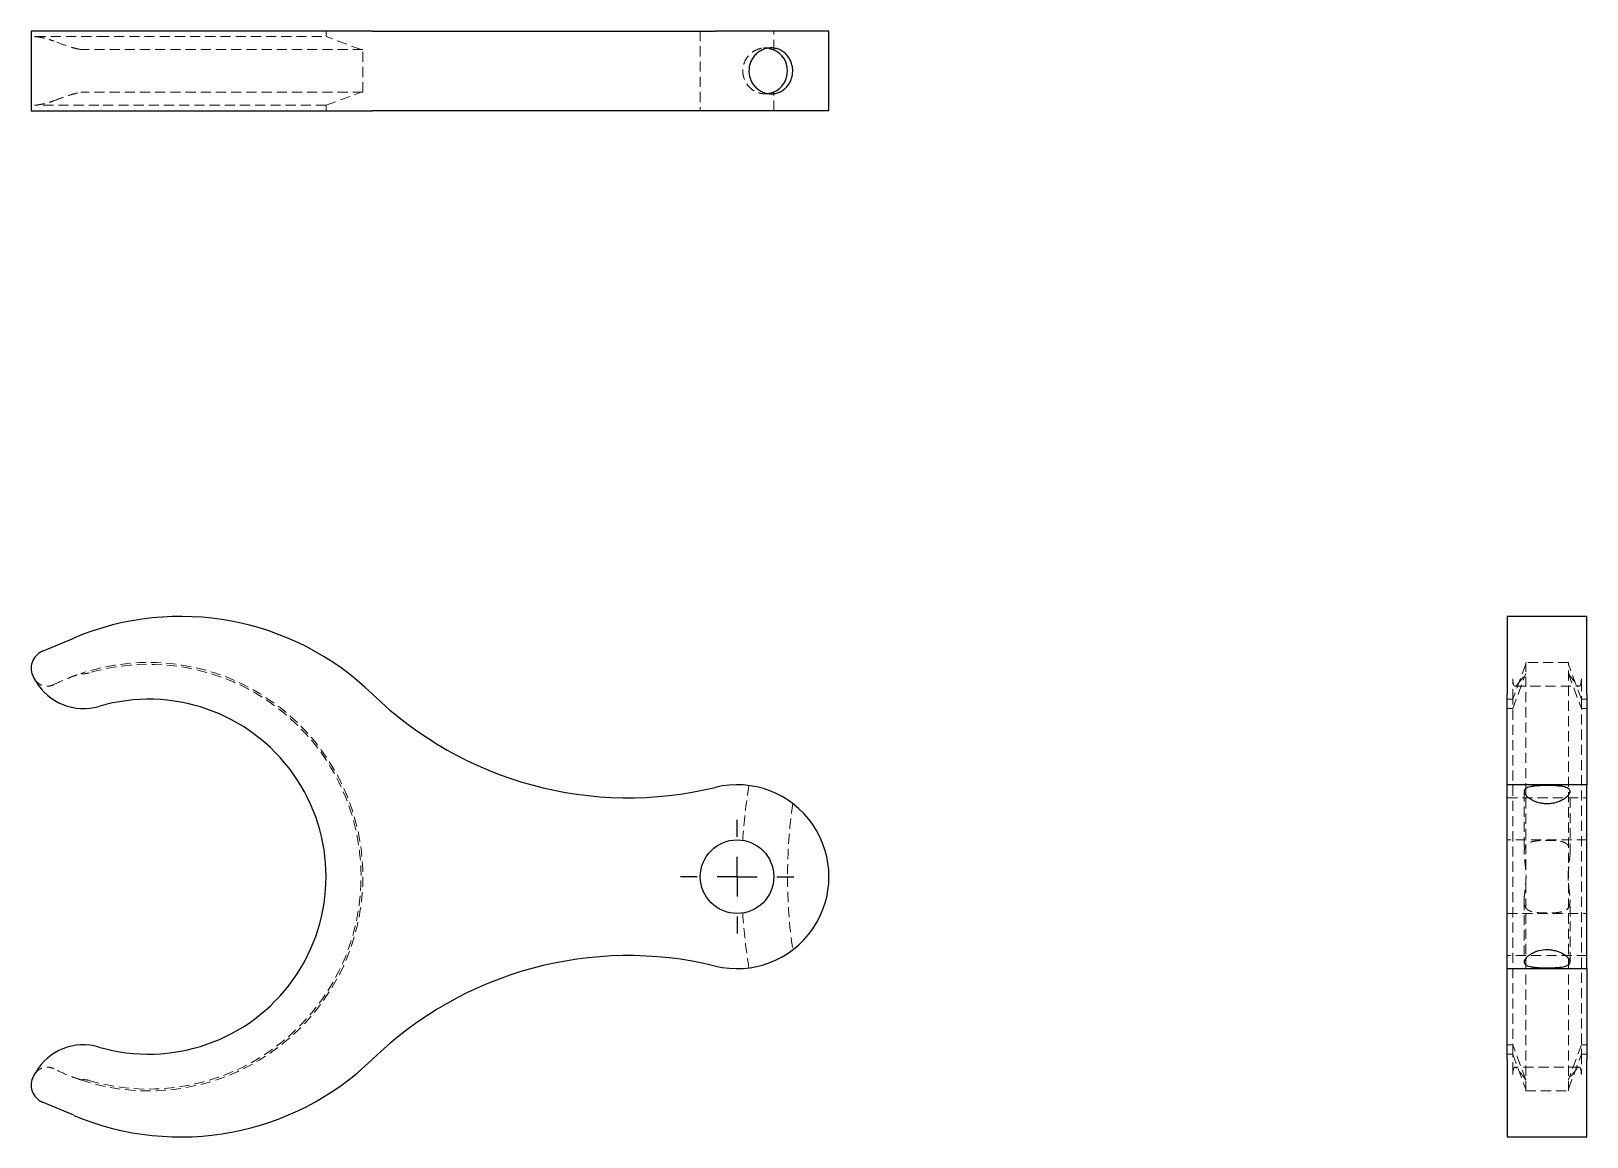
# Model space of a CAD drawing. Header units: millimetres. Extents: x 33 to 228, y 24 to 163.
import ezdxf

# ---------------------------------------------------------------- set-up
doc = ezdxf.new("R2010")
doc.units = ezdxf.units.MM
doc.linetypes.add('HIDDEN', pattern=[1.905, 1.27, -0.635])
doc.layers.add('10', color=7, linetype='Continuous')

# ---------------------------------------------------------------- blocks, each defined once
blk = doc.blocks.new('SW_CENTERMARKSYMBOL_0')
at = {"layer": '10', "color": 0}
for p, q in [((0, 5), (0, 7.11)), ((0, 0), (0, 2.5)), ((-5, 0), (-7.11, 0)), ((0, 0), (-2.5, 0)), ((0, 0), (0, -2.5)), ((0, 0), (2.5, 0)), ((5, 0), (7.11, 0)), ((0, -5), (0, -7.11))]:
    blk.add_line(p, q, dxfattribs=at)

msp = doc.modelspace()

# ---------------------------------------------------------------- linework, layer by layer
at = {"color": 7, "linetype": 'Continuous', "lineweight": 25}
for p, q in [((33, 162.99), (33, 153.01)), ((34.41, 162.99), (33, 162.99)), ((38.34, 162.99), (34.41, 162.99)), ((75.8, 162.99), (38.34, 162.99)), ((75.8, 162.99), (118.75, 162.99)), ((133, 162.99), (118.75, 162.99)), ((133, 153.01), (133, 162.99)), ((33, 153.01), (34.41, 153.01)), ((34.41, 153.01), (38.34, 153.01)), ((38.34, 153.01), (75.8, 153.01)), ((118.75, 153.01), (75.8, 153.01)), ((133, 153.01), (118.75, 153.01)), ((227.99, 89.61), (218.01, 89.61)), ((218.01, 89.61), (218.01, 79.88)), ((227.99, 79.88), (227.99, 89.61)), ((34.41, 85.26), (38.34, 86.91)), ((33.31, 81.98), (33.57, 81.53)), ((218.01, 68.52), (218.01, 79.88)), ((227.99, 79.88), (227.99, 68.52)), ((227.99, 68.52), (218.01, 68.52)), ((218.01, 45.48), (218.01, 68.52)), ((227.99, 45.48), (227.99, 68.52)), ((218.01, 45.48), (227.99, 45.48)), ((218.01, 34.12), (218.01, 45.48)), ((227.99, 45.48), (227.99, 34.12)), ((218.01, 34.12), (218.01, 24.39)), ((227.99, 24.39), (227.99, 34.12)), ((33.57, 32.47), (33.31, 32.02)), ((38.34, 27.09), (34.41, 28.74)), ((218.01, 24.39), (227.99, 24.39))]:
    msp.add_line(p, q, dxfattribs=at)
at = {"color": 7, "linetype": 'HIDDEN', "lineweight": 18}
for p, q in [((33, 162.99), (33, 153.01)), ((33.57, 162.3), (41.5, 162.3)), ((41.5, 162.3), (69.97, 162.3)), ((69.97, 162.3), (69.97, 162.99)), ((74.35, 160.68), (69.97, 162.3)), ((116.87, 162.99), (116.87, 153.01)), ((126.09, 160.64), (126.09, 162.99)), ((74.58, 160.68), (39.24, 160.68)), ((74.58, 155.32), (74.58, 160.68)), ((125.77, 160.88), (125, 160.88)), ((36.76, 154.6), (35.83, 154.26)), ((74.58, 155.32), (39.24, 155.32)), ((69.97, 153.7), (74.35, 155.32)), ((125, 155.12), (125.77, 155.12)), ((126.09, 153.01), (126.09, 155.36)), ((41.5, 153.7), (33.57, 153.7)), ((69.97, 153.7), (41.5, 153.7)), ((69.97, 153.01), (69.97, 153.7)), ((220.32, 57.92), (220.32, 83.85)), ((225.68, 83.85), (220.32, 83.85)), ((225.68, 30.15), (225.68, 83.85)), ((220.32, 83.62), (218.7, 79.24)), ((218.7, 78.07), (220.32, 82.45)), ((227.3, 79.24), (225.68, 83.62)), ((225.68, 82.45), (227.3, 78.07)), ((218.7, 79.24), (218.7, 81.53)), ((218.99, 80.87), (227.01, 80.87)), ((227.3, 81.53), (227.3, 79.24)), ((218.7, 79.24), (218.01, 79.24)), ((218.01, 78.07), (218.7, 78.07)), ((218.7, 34.76), (218.7, 79.24)), ((227.3, 79.24), (227.3, 34.76)), ((227.99, 79.24), (227.3, 79.24)), ((227.3, 78.07), (227.99, 78.07)), ((218.01, 66.89), (227.99, 66.89)), ((220.12, 67.69), (220.12, 59.91)), ((225.88, 59.9), (225.88, 67.69)), ((227.99, 61.61), (218.01, 61.61)), ((220.32, 30.15), (220.32, 56.19)), ((220.12, 54.09), (220.12, 46.32)), ((225.88, 46.31), (225.88, 54.09)), ((218.01, 52.39), (227.99, 52.39)), ((227.99, 47.11), (218.01, 47.11)), ((218.7, 35.93), (218.01, 35.93)), ((220.32, 31.55), (218.7, 35.93)), ((227.3, 35.93), (225.68, 31.55)), ((227.99, 35.93), (227.3, 35.93)), ((218.01, 34.76), (218.7, 34.76)), ((218.7, 32.47), (218.7, 34.76)), ((218.7, 34.76), (220.32, 30.38)), ((225.68, 30.38), (227.3, 34.76)), ((227.3, 34.76), (227.3, 32.47)), ((227.3, 34.76), (227.99, 34.76)), ((227.01, 33.13), (218.99, 33.13)), ((220.32, 30.15), (225.68, 30.15))]:
    msp.add_line(p, q, dxfattribs=at)
at = {"color": 7, "linetype": 'Continuous', "lineweight": 25}
msp.add_circle((121.48, 57), 4.61, dxfattribs=at)
for centre, radius, start, end in [((124.93, 158), 2.88, 293.5868, 66.4413), ((51.74, 55.05), 34.57, 45.9139, 112.8133), ((35.3, 83.13), 2.3, 112.8133, 210), ((39.56, 84.98), 6.91, 210, 286.2817), ((47.73, 57), 22.24, 253.7185, 106.2817), ((107.86, 112.98), 46.09, 225.9139, 283.6682), ((121.48, 57), 11.52, 256.3318, 103.6682), ((107.86, 1.02), 46.09, 76.3318, 134.0861), ((39.56, 29.02), 6.91, 73.7185, 149.9995), ((51.74, 58.95), 34.57, 247.1867, 314.0861), ((35.3, 30.87), 2.3, 149.9995, 247.1867)]:
    msp.add_arc(centre, radius, start, end, dxfattribs=at)
at = {"color": 7, "linetype": 'HIDDEN', "lineweight": 18}
for centre, radius, start, end in [((47.73, 57), 26.85, 251.5555, 108.4447), ((39.56, 84.98), 2.54, 262.7209, 286.2817), ((47.73, 57), 26.62, 253.7185, 106.2817), ((194.07, 57), 72.02, 170.8698, 176.3758), ((194.07, 57), 66.26, 172.0433, 180), ((194.07, 57), 66.26, 180, 187.9565), ((194.07, 57), 72.02, 183.621, 189.129), ((39.56, 29.02), 2.54, 73.7185, 97.2792)]:
    msp.add_arc(centre, radius, start, end, dxfattribs=at)
for points in [[(33.41, 162.3), (33.47, 162.3), (33.52, 162.3), (33.57, 162.3)], [(33.57, 153.7), (33.52, 153.7), (33.47, 153.7), (33.41, 153.7)], [(218.7, 81.53), (218.7, 81.62), (218.7, 81.71), (218.7, 81.8)], [(227.3, 81.8), (227.3, 81.71), (227.3, 81.62), (227.3, 81.53)], [(218.7, 32.2), (218.7, 32.29), (218.7, 32.38), (218.7, 32.47)], [(227.3, 32.47), (227.3, 32.38), (227.3, 32.29), (227.3, 32.2)]]:
    msp.add_open_spline(points, degree=3, dxfattribs=at)
for points, knots in [([(33.41, 162.3), (33.47, 162.3), (33.54, 162.29), (33.7, 162.28), (33.78, 162.27), (33.97, 162.24), (34.07, 162.22), (34.28, 162.18), (34.39, 162.16), (34.72, 162.09), (34.95, 162.03), (35.4, 161.9), (35.63, 161.82), (35.83, 161.74)], [0, 0, 0, 0, 0.125, 0.125, 0.25, 0.25, 0.375, 0.375, 0.5, 0.5, 0.75, 0.75, 1, 1, 1, 1]), ([(33.41, 162.3), (33.47, 162.3), (33.54, 162.29), (33.7, 162.28), (33.78, 162.27), (33.97, 162.24), (34.07, 162.22), (34.28, 162.18), (34.39, 162.16), (34.72, 162.09), (34.95, 162.03), (35.4, 161.9), (35.63, 161.82), (35.83, 161.74)], [0, 0, 0, 0, 0.125, 0.125, 0.25, 0.25, 0.375, 0.375, 0.5, 0.5, 0.75, 0.75, 1, 1, 1, 1]), ([(39.24, 160.68), (38.94, 160.74), (38.64, 160.8), (38.06, 160.96), (37.77, 161.05), (36.93, 161.33), (36.37, 161.53), (35.83, 161.74)], [0, 0, 0, 0, 0.25, 0.25, 0.5, 0.5, 1, 1, 1, 1]), ([(125.44, 155.16), (125.36, 155.15), (125.19, 155.12), (124.84, 155.12), (124.35, 155.18), (123.69, 155.41), (122.99, 155.94), (122.46, 156.68), (122.23, 157.4), (122.17, 158.17), (122.3, 158.96), (122.76, 159.81), (123.43, 160.43), (124.17, 160.78), (124.78, 160.89), (125.2, 160.88), (125.38, 160.85), (125.44, 160.84)], [0, 0, 0, 0, 0.041963, 0.090494, 0.140227, 0.221773, 0.303545, 0.380718, 0.461157, 0.499944, 0.584176, 0.668465, 0.750867, 0.828763, 0.907578, 0.965462, 1, 1, 1, 1]), ([(125.21, 160.87), (125.2, 160.87), (125.1, 160.89), (124.97, 160.89), (124.83, 160.88), (124.83, 160.87)], [0, 0, 0, 0, 0.083043, 0.986432, 1, 1, 1, 1]), ([(33.41, 153.7), (33.47, 153.7), (33.54, 153.71), (33.7, 153.72), (33.78, 153.73), (33.97, 153.76), (34.07, 153.78), (34.28, 153.82), (34.39, 153.84), (34.72, 153.91), (34.95, 153.97), (35.4, 154.1), (35.63, 154.18), (35.83, 154.26)], [0, 0, 0, 0, 0.125, 0.125, 0.25, 0.25, 0.375, 0.375, 0.5, 0.5, 0.75, 0.75, 1, 1, 1, 1]), ([(33.41, 153.7), (33.47, 153.7), (33.54, 153.71), (33.7, 153.72), (33.78, 153.73), (33.97, 153.76), (34.07, 153.78), (34.28, 153.82), (34.39, 153.84), (34.72, 153.91), (34.95, 153.97), (35.4, 154.1), (35.63, 154.18), (35.83, 154.26)], [0, 0, 0, 0, 0.125, 0.125, 0.25, 0.25, 0.375, 0.375, 0.5, 0.5, 0.75, 0.75, 1, 1, 1, 1]), ([(35.83, 154.26), (36.37, 154.47), (36.92, 154.67), (37.77, 154.95), (38.06, 155.04), (38.64, 155.19), (38.93, 155.26), (39.24, 155.32)], [0, 0, 0, 0, 0.5, 0.5, 0.75, 0.75, 1, 1, 1, 1]), ([(124.89, 155.12), (124.91, 155.12), (124.96, 155.12), (125.01, 155.12), (125.04, 155.12)], [0, 0, 0, 0, 0.277965, 1, 1, 1, 1]), ([(35.83, 81.07), (36.37, 81.33), (36.92, 81.58), (37.77, 81.93), (38.06, 82.05), (38.64, 82.26), (38.93, 82.37), (39.24, 82.47)], [0, 0, 0, 0, 0.5, 0.5, 0.75, 0.75, 1, 1, 1, 1]), ([(219.26, 81.07), (219.47, 81.33), (219.67, 81.58), (219.95, 81.93), (220.04, 82.05), (220.19, 82.26), (220.26, 82.37), (220.32, 82.47)], [0, 0, 0, 0, 0.5, 0.5, 0.75, 0.75, 1, 1, 1, 1]), ([(225.68, 82.47), (225.74, 82.37), (225.8, 82.26), (225.96, 82.05), (226.05, 81.94), (226.33, 81.59), (226.53, 81.33), (226.74, 81.07)], [0, 0, 0, 0, 0.25, 0.25, 0.5, 0.5, 1, 1, 1, 1]), ([(33.41, 81.8), (33.47, 81.69), (33.54, 81.6), (33.7, 81.42), (33.78, 81.34), (33.97, 81.19), (34.07, 81.13), (34.28, 81.02), (34.39, 80.98), (34.72, 80.88), (34.95, 80.86), (35.4, 80.9), (35.63, 80.97), (35.83, 81.07)], [0, 0, 0, 0, 0.125, 0.125, 0.25, 0.25, 0.375, 0.375, 0.5, 0.5, 0.75, 0.75, 1, 1, 1, 1]), ([(218.7, 81.8), (218.7, 81.69), (218.71, 81.6), (218.72, 81.42), (218.73, 81.34), (218.76, 81.19), (218.78, 81.13), (218.82, 81.02), (218.84, 80.98), (218.91, 80.88), (218.97, 80.86), (219.1, 80.9), (219.18, 80.97), (219.26, 81.07)], [0, 0, 0, 0, 0.125, 0.125, 0.25, 0.25, 0.375, 0.375, 0.5, 0.5, 0.75, 0.75, 1, 1, 1, 1]), ([(227.3, 81.8), (227.3, 81.69), (227.29, 81.6), (227.28, 81.42), (227.27, 81.34), (227.24, 81.19), (227.22, 81.13), (227.18, 81.02), (227.16, 80.98), (227.09, 80.88), (227.03, 80.86), (226.9, 80.9), (226.82, 80.97), (226.74, 81.07)], [0, 0, 0, 0, 0.125, 0.125, 0.25, 0.25, 0.375, 0.375, 0.5, 0.5, 0.75, 0.75, 1, 1, 1, 1]), ([(225.64, 57), (225.64, 56.66), (225.66, 56.32), (225.72, 55.67), (225.76, 55.34), (225.83, 54.74), (225.87, 54.45), (225.89, 53.91), (225.87, 53.67), (225.79, 53.34), (225.75, 53.24), (225.64, 53.07), (225.58, 52.99), (225.42, 52.85), (225.33, 52.79), (225.12, 52.69), (225, 52.64), (224.74, 52.58), (224.61, 52.55), (224.32, 52.51), (224.16, 52.49), (223.68, 52.46), (223.34, 52.45), (222.66, 52.45), (222.32, 52.46), (221.69, 52.5), (221.39, 52.54), (221.01, 52.64), (220.89, 52.68), (220.68, 52.78), (220.59, 52.84), (220.43, 52.98), (220.36, 53.06), (220.25, 53.24), (220.21, 53.34), (220.16, 53.55), (220.14, 53.67), (220.12, 53.91), (220.12, 54.04), (220.13, 54.31), (220.14, 54.45), (220.17, 54.73), (220.18, 54.88), (220.24, 55.34), (220.28, 55.66), (220.34, 56.32), (220.36, 56.65), (220.36, 57.34), (220.34, 57.67), (220.28, 58.33), (220.24, 58.65), (220.17, 59.26), (220.13, 59.55), (220.11, 60.09), (220.13, 60.33), (220.21, 60.66), (220.25, 60.75), (220.36, 60.93), (220.42, 61.01), (220.58, 61.15), (220.67, 61.21), (220.88, 61.31), (221, 61.36), (221.25, 61.42), (221.39, 61.45), (221.68, 61.49), (221.84, 61.51), (222.31, 61.54), (222.65, 61.55), (223.34, 61.55), (223.67, 61.54), (224.15, 61.51), (224.31, 61.49), (224.6, 61.45), (224.74, 61.43), (224.99, 61.36), (225.11, 61.32), (225.32, 61.22), (225.41, 61.16), (225.57, 61.02), (225.64, 60.94), (225.74, 60.76), (225.79, 60.66), (225.87, 60.34), (225.89, 60.09), (225.87, 59.56), (225.84, 59.27), (225.76, 58.66), (225.72, 58.34), (225.66, 57.68), (225.64, 57.34), (225.64, 57)], [0, 0, 0, 0, 0.03125, 0.03125, 0.0625, 0.0625, 0.09375, 0.09375, 0.125, 0.125, 0.140625, 0.140625, 0.15625, 0.15625, 0.171875, 0.171875, 0.1875, 0.1875, 0.203125, 0.203125, 0.21875, 0.21875, 0.25, 0.25, 0.28125, 0.28125, 0.3125, 0.3125, 0.328125, 0.328125, 0.34375, 0.34375, 0.359375, 0.359375, 0.375, 0.375, 0.390625, 0.390625, 0.40625, 0.40625, 0.421875, 0.421875, 0.4375, 0.4375, 0.46875, 0.46875, 0.5, 0.5, 0.53125, 0.53125, 0.5625, 0.5625, 0.59375, 0.59375, 0.625, 0.625, 0.640625, 0.640625, 0.65625, 0.65625, 0.671875, 0.671875, 0.6875, 0.6875, 0.703125, 0.703125, 0.71875, 0.71875, 0.75, 0.75, 0.78125, 0.78125, 0.796875, 0.796875, 0.8125, 0.8125, 0.828125, 0.828125, 0.84375, 0.84375, 0.859375, 0.859375, 0.875, 0.875, 0.90625, 0.90625, 0.9375, 0.9375, 0.96875, 0.96875, 1, 1, 1, 1]), ([(33.41, 32.2), (33.47, 32.31), (33.54, 32.4), (33.7, 32.58), (33.78, 32.66), (33.97, 32.81), (34.07, 32.87), (34.28, 32.98), (34.39, 33.02), (34.72, 33.12), (34.95, 33.14), (35.4, 33.1), (35.63, 33.03), (35.83, 32.93)], [0, 0, 0, 0, 0.125, 0.125, 0.25, 0.25, 0.375, 0.375, 0.5, 0.5, 0.75, 0.75, 1, 1, 1, 1]), ([(39.24, 31.53), (38.94, 31.63), (38.64, 31.74), (38.06, 31.95), (37.77, 32.06), (36.93, 32.41), (36.37, 32.67), (35.83, 32.93)], [0, 0, 0, 0, 0.25, 0.25, 0.5, 0.5, 1, 1, 1, 1]), ([(218.7, 32.2), (218.7, 32.31), (218.71, 32.4), (218.72, 32.58), (218.73, 32.66), (218.76, 32.81), (218.78, 32.87), (218.82, 32.98), (218.84, 33.02), (218.91, 33.12), (218.97, 33.14), (219.1, 33.1), (219.18, 33.03), (219.26, 32.93)], [0, 0, 0, 0, 0.125, 0.125, 0.25, 0.25, 0.375, 0.375, 0.5, 0.5, 0.75, 0.75, 1, 1, 1, 1]), ([(220.32, 31.53), (220.26, 31.63), (220.2, 31.74), (220.04, 31.95), (219.95, 32.06), (219.67, 32.41), (219.47, 32.67), (219.26, 32.93)], [0, 0, 0, 0, 0.25, 0.25, 0.5, 0.5, 1, 1, 1, 1]), ([(226.74, 32.93), (226.53, 32.67), (226.33, 32.42), (226.05, 32.07), (225.96, 31.95), (225.81, 31.74), (225.74, 31.63), (225.68, 31.53)], [0, 0, 0, 0, 0.5, 0.5, 0.75, 0.75, 1, 1, 1, 1]), ([(227.3, 32.2), (227.3, 32.31), (227.29, 32.4), (227.28, 32.58), (227.27, 32.66), (227.24, 32.81), (227.22, 32.87), (227.18, 32.98), (227.16, 33.02), (227.09, 33.12), (227.03, 33.14), (226.9, 33.1), (226.82, 33.03), (226.74, 32.93)], [0, 0, 0, 0, 0.125, 0.125, 0.25, 0.25, 0.375, 0.375, 0.5, 0.5, 0.75, 0.75, 1, 1, 1, 1])]:
    msp.add_open_spline(points, degree=3, knots=knots, dxfattribs=at)
at = {"color": 7, "linetype": 'Continuous', "lineweight": 25}
for points, knots in [([(125.77, 160.88), (125.95, 160.88), (126.12, 160.86), (126.46, 160.79), (126.63, 160.74), (126.95, 160.6), (127.1, 160.52), (127.38, 160.32), (127.52, 160.2), (127.76, 159.95), (127.87, 159.81), (128.07, 159.51), (128.15, 159.35), (128.29, 159.01), (128.35, 158.83), (128.43, 158.46), (128.45, 158.26), (128.46, 157.88), (128.44, 157.68), (128.38, 157.31), (128.33, 157.12), (128.21, 156.77), (128.13, 156.6), (127.94, 156.29), (127.84, 156.14), (127.61, 155.88), (127.48, 155.76), (127.2, 155.55), (127.05, 155.46), (126.74, 155.3), (126.58, 155.24), (126.24, 155.16), (126.07, 155.13), (125.71, 155.11), (125.53, 155.12), (125.17, 155.18), (125, 155.23), (124.65, 155.36), (124.48, 155.44), (124.17, 155.64), (124.02, 155.75), (123.74, 156.02), (123.61, 156.16), (123.39, 156.47), (123.3, 156.64), (123.14, 156.99), (123.08, 157.17), (122.99, 157.55), (122.97, 157.74), (122.96, 158.32), (123.03, 158.7), (123.24, 159.24), (123.32, 159.41), (123.53, 159.73), (123.65, 159.88), (123.91, 160.16), (124.06, 160.28), (124.37, 160.49), (124.53, 160.58), (124.87, 160.73), (125.05, 160.79), (125.41, 160.86), (125.59, 160.88), (125.77, 160.88)], [0, 0, 0, 0, 0.03125, 0.03125, 0.0625, 0.0625, 0.09375, 0.09375, 0.125, 0.125, 0.15625, 0.15625, 0.1875, 0.1875, 0.21875, 0.21875, 0.25, 0.25, 0.28125, 0.28125, 0.3125, 0.3125, 0.34375, 0.34375, 0.375, 0.375, 0.40625, 0.40625, 0.4375, 0.4375, 0.46875, 0.46875, 0.5, 0.5, 0.53125, 0.53125, 0.5625, 0.5625, 0.59375, 0.59375, 0.625, 0.625, 0.65625, 0.65625, 0.6875, 0.6875, 0.71875, 0.71875, 0.75, 0.75, 0.8125, 0.8125, 0.84375, 0.84375, 0.875, 0.875, 0.90625, 0.90625, 0.9375, 0.9375, 0.96875, 0.96875, 1, 1, 1, 1]), ([(125.44, 160.84), (125.49, 160.83), (125.66, 160.8), (125.86, 160.73), (126.05, 160.66), (126.07, 160.65), (126.09, 160.64)], [0, 0, 0, 0, 0.115329, 0.390478, 0.671648, 1, 1, 1, 1]), ([(126.09, 155.36), (126.09, 155.36), (126.12, 155.37), (126.03, 155.33), (125.88, 155.27), (125.66, 155.19), (125.48, 155.17), (125.44, 155.16)], [0, 0, 0, 0, 0.000018, 0.293815, 0.596259, 0.890978, 1, 1, 1, 1]), ([(225.88, 67.69), (225.88, 67.62), (225.86, 67.55), (225.79, 67.39), (225.74, 67.31), (225.6, 67.14), (225.52, 67.06), (225.32, 66.9), (225.2, 66.81), (224.95, 66.66), (224.81, 66.59), (224.51, 66.45), (224.35, 66.39), (224.01, 66.29), (223.83, 66.25), (223.46, 66.19), (223.26, 66.18), (222.88, 66.17), (222.68, 66.18), (222.31, 66.23), (222.12, 66.26), (221.77, 66.35), (221.6, 66.41), (221.29, 66.54), (221.14, 66.61), (220.88, 66.76), (220.76, 66.84), (220.55, 67), (220.46, 67.09), (220.3, 67.25), (220.24, 67.33), (220.16, 67.49), (220.13, 67.57), (220.11, 67.72), (220.12, 67.79), (220.18, 67.92), (220.23, 67.97), (220.36, 68.08), (220.44, 68.13), (220.64, 68.21), (220.75, 68.24), (221.02, 68.3), (221.16, 68.32), (221.47, 68.36), (221.64, 68.38), (221.99, 68.4), (222.17, 68.41), (222.55, 68.42), (222.74, 68.43), (223.32, 68.43), (223.7, 68.42), (224.24, 68.39), (224.41, 68.37), (224.73, 68.34), (224.88, 68.32), (225.16, 68.26), (225.28, 68.23), (225.49, 68.16), (225.58, 68.11), (225.73, 68.01), (225.79, 67.96), (225.86, 67.83), (225.88, 67.77), (225.88, 67.69)], [0, 0, 0, 0, 0.03125, 0.03125, 0.0625, 0.0625, 0.09375, 0.09375, 0.125, 0.125, 0.15625, 0.15625, 0.1875, 0.1875, 0.21875, 0.21875, 0.25, 0.25, 0.28125, 0.28125, 0.3125, 0.3125, 0.34375, 0.34375, 0.375, 0.375, 0.40625, 0.40625, 0.4375, 0.4375, 0.46875, 0.46875, 0.5, 0.5, 0.53125, 0.53125, 0.5625, 0.5625, 0.59375, 0.59375, 0.625, 0.625, 0.65625, 0.65625, 0.6875, 0.6875, 0.71875, 0.71875, 0.75, 0.75, 0.8125, 0.8125, 0.84375, 0.84375, 0.875, 0.875, 0.90625, 0.90625, 0.9375, 0.9375, 0.96875, 0.96875, 1, 1, 1, 1]), ([(225.88, 46.31), (225.88, 46.23), (225.86, 46.17), (225.79, 46.04), (225.73, 45.99), (225.59, 45.89), (225.5, 45.85), (225.28, 45.77), (225.16, 45.74), (224.75, 45.66), (224.42, 45.62), (223.88, 45.59), (223.7, 45.58), (223.32, 45.58), (223.13, 45.57), (222.74, 45.57), (222.55, 45.58), (222.18, 45.59), (222, 45.6), (221.64, 45.62), (221.48, 45.64), (221.17, 45.68), (221.02, 45.7), (220.76, 45.76), (220.64, 45.79), (220.44, 45.87), (220.36, 45.92), (220.16, 46.08), (220.11, 46.21), (220.13, 46.43), (220.16, 46.51), (220.24, 46.67), (220.3, 46.75), (220.46, 46.91), (220.55, 47), (220.76, 47.16), (220.88, 47.24), (221.14, 47.39), (221.29, 47.46), (221.6, 47.59), (221.76, 47.64), (222.29, 47.78), (222.67, 47.83), (223.25, 47.83), (223.44, 47.81), (223.81, 47.75), (224, 47.71), (224.51, 47.56), (224.82, 47.42), (225.2, 47.19), (225.32, 47.11), (225.52, 46.94), (225.6, 46.86), (225.74, 46.69), (225.79, 46.61), (225.86, 46.45), (225.88, 46.38), (225.88, 46.31)], [0, 0, 0, 0, 0.03125, 0.03125, 0.0625, 0.0625, 0.09375, 0.09375, 0.125, 0.125, 0.1875, 0.1875, 0.21875, 0.21875, 0.25, 0.25, 0.28125, 0.28125, 0.3125, 0.3125, 0.34375, 0.34375, 0.375, 0.375, 0.40625, 0.40625, 0.4375, 0.4375, 0.5, 0.5, 0.53125, 0.53125, 0.5625, 0.5625, 0.59375, 0.59375, 0.625, 0.625, 0.65625, 0.65625, 0.6875, 0.6875, 0.75, 0.75, 0.78125, 0.78125, 0.8125, 0.8125, 0.875, 0.875, 0.90625, 0.90625, 0.9375, 0.9375, 0.96875, 0.96875, 1, 1, 1, 1])]:
    msp.add_open_spline(points, degree=3, knots=knots, dxfattribs=at)

# ---------------------------------------------------------------- block references
at = {"layer": '10'}
msp.add_blockref('SW_CENTERMARKSYMBOL_0', (121.48, 57), dxfattribs=at)

doc.saveas('drawing.dxf')
